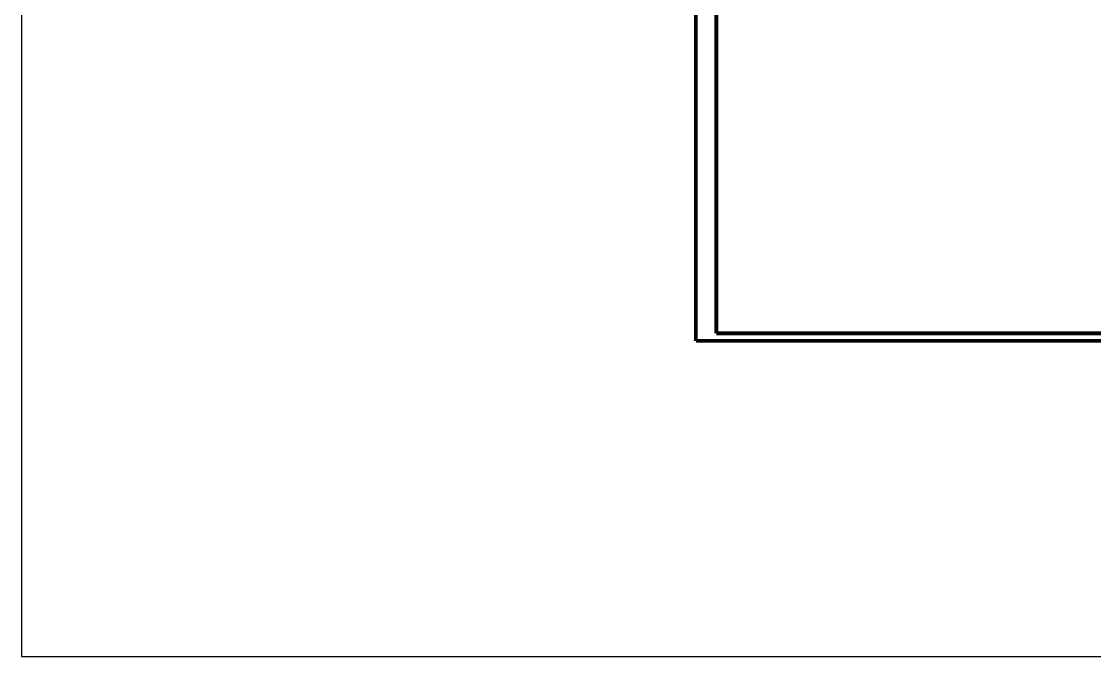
# Model space of a CAD drawing. Header units: millimetres. Extents: x -1286 to 1358, y -500 to 94.
# Drawn here: x 517.4 to 797.9, y -499.8 to -333.9 of the extents above; entities that cross this region are included whole.
import ezdxf

# ---------------------------------------------------------------- set-up
doc = ezdxf.new("R2010")
doc.units = ezdxf.units.MM

msp = doc.modelspace()

# ---------------------------------------------------------------- linework, layer by layer
for p, q in [((517.43, 94.19), (517.43, -499.81)), ((517.43, -499.81), (1358.43, -499.81))]:
    msp.add_line(p, q)
at = {"color": 5, "const_width": 1}
for points in [[(638.47, -117.75), (638.47, -294.96), (693.71, -294.96), (693.71, -417.37)], [(1125.83, -358.87), (1168.45, -358.87), (1168.45, -417.37), (693.71, -417.37)]]:
    msp.add_lwpolyline(points, dxfattribs=at)
at = {"color": 6, "const_width": 1}
for points in [[(722.19, -116.27), (722.19, -295.17), (699.05, -295.17), (699.05, -415.37)], [(1140.74, -365.17), (1140.74, -360.87), (1166.45, -360.87), (1166.45, -415.37), (699.05, -415.37)]]:
    msp.add_lwpolyline(points, dxfattribs=at)

doc.saveas('drawing.dxf')
